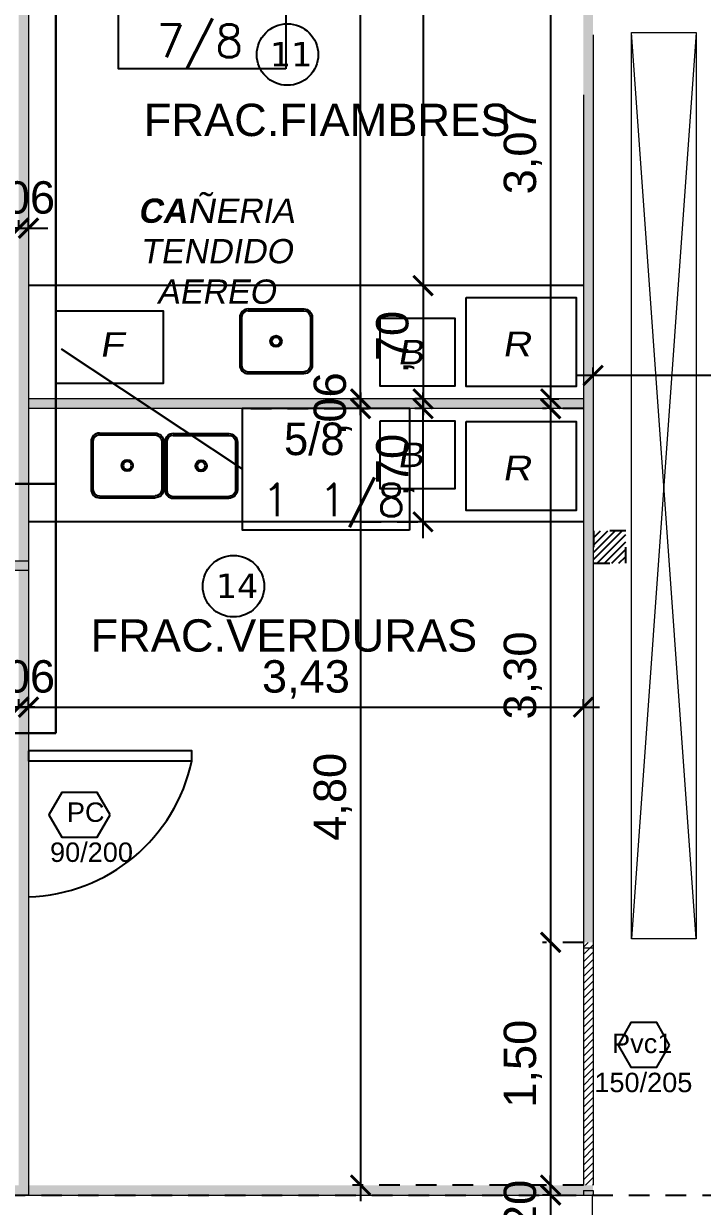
# Model space of a CAD drawing. Header units: metres. Extents: x 1093 to 1459, y -137 to 62.
# Drawn here: x 1103.48 to 1107.67, y -12.89 to -5.58 of the extents above; entities that cross this region are included whole.
import ezdxf

# ---------------------------------------------------------------- set-up
doc = ezdxf.new("R2010")
doc.units = ezdxf.units.M
doc.header["$LTSCALE"] = 0.508
doc.header["$PDMODE"] = 1
doc.header["$PDSIZE"] = -2
doc.linetypes.add('HIDDEN', pattern=[0.375, 0.25, -0.125])
doc.linetypes.add('HIDDEN2', pattern=[0.1875, 0.125, -0.0625])
doc.layers.get('0').update_dxf_attribs({"color": 9})
doc.layers.get('Defpoints').update_dxf_attribs({"color": 9})
for name, color, linetype in [('1-PROY', 9, 'HIDDEN'), ('2-Desig-Carp', 9, 'Continuous'), ('2-texto', 9, 'Continuous'), ('3-camara', 9, 'Continuous'), ('3-muros', 9, 'Continuous'), ('4-carpinterias', 9, 'Continuous'), ('7-artef', 9, 'Continuous'), ('8-cotas-100', 9, 'Continuous'), ('9-Hatch', 9, 'Continuous'), ('arq carpinterias', 9, 'Continuous'), ('Estructura', 9, 'HIDDEN2'), ('IFA-MEDIA 02', 40, 'Continuous'), ('IFA-TEXTOS', 70, 'Continuous')]:
    doc.layers.add(name, color=color, linetype=linetype)
doc.layers.add('IFA-MEDIA 01', color=30, linetype='Continuous', lineweight=30)
doc.styles.add('ARIAL', font='arial.ttf', dxfattribs={"width": 1.15, "oblique": 10})
doc.styles.add('swiss', font='swissel.ttf')
doc.dimstyles.new('dim-100', dxfattribs={"dimtxt": 0.2, "dimasz": 0.12, "dimexe": 0.05, "dimexo": 0, "dimgap": 0.05, "dimtad": 1, "dimzin": 4, "dimtxsty": 'swiss', "dimblk": 'ARCHTICK', "dimcen": 0.5, "dimdle": 0.1, "dimclrd": 256, "dimclre": 252, "dimclrt": 256, "dimadec": 0, "dimazin": 0, "dimtfac": 1, "dimtix": 1, "dimtmove": 2, "dimatfit": 3, "dimldrblk": 'OPEN30', "dimfxl": 0.05, "dimtolj": 1, "dimtzin": 0, "dimarcsym": 0})

# ---------------------------------------------------------------- blocks, each defined once
blk = doc.blocks.new('_ARCHTICK')
at = {"color": 0, "linetype": 'ByBlock', "const_width": 0.15}
blk.add_lwpolyline([(-0.5, -0.5), (0.5, 0.5)], dxfattribs=at)
blk = doc.blocks.new('*D626')
at = {"layer": '8-cotas-100', "color": 252, "linetype": 'Continuous', "lineweight": -2, "transparency": 16777216}
for p, q in [((1100.2486, -6.8421), (1100.2486, -6.7921)), ((1103.4486, -6.8421), (1103.4486, -6.7921))]:
    blk.add_line(p, q, dxfattribs=at)
at = {"layer": '8-cotas-100', "linetype": 'Continuous', "lineweight": -2, "transparency": 16777216}
blk.add_line((1100.1486, -6.8421), (1103.5486, -6.8421), dxfattribs=at)
at = {"layer": 'Defpoints', "color": 0, "linetype": 'Continuous', "transparency": 16777216}
for p in [(1100.2486, -6.8421), (1103.4486, -6.8421), (1103.4486, -6.8421)]:
    blk.add_point(p, dxfattribs=at)
at = {"layer": '8-cotas-100', "linetype": 'Continuous', "lineweight": -2, "transparency": 16777216, "xscale": 0.12, "yscale": 0.12, "zscale": 0.12, "rotation": 180}
blk.add_blockref('_ARCHTICK', (1100.2486, -6.8421), dxfattribs=at)
at = {"layer": '8-cotas-100', "linetype": 'Continuous', "lineweight": -2, "transparency": 16777216, "xscale": 0.12, "yscale": 0.12, "zscale": 0.12}
blk.add_blockref('_ARCHTICK', (1103.4486, -6.8421), dxfattribs=at)
at = {"layer": '8-cotas-100', "linetype": 'Continuous', "lineweight": 0, "transparency": 16777216, "insert": (1101.8486, -6.6704), "char_height": 0.2, "attachment_point": 5, "style": 'swiss'}
blk.add_mtext('\\A1;3,20', dxfattribs=at)
blk = doc.blocks.new('_Open30')
at = {"color": 0, "linetype": 'ByBlock', "lineweight": -2}
for p, q in [((-1, 0.268), (0, 0)), ((0, 0), (-1, -0.268)), ((0, 0), (-1, 0))]:
    blk.add_line(p, q, dxfattribs=at)
blk = doc.blocks.new('*D627')
at = {"layer": '8-cotas-100', "color": 252, "linetype": 'Continuous', "lineweight": -2, "transparency": 16777216}
for p, q in [((1103.4486, -6.8421), (1103.4486, -6.7921)), ((1103.5086, -6.8421), (1103.5086, -6.7921))]:
    blk.add_line(p, q, dxfattribs=at)
at = {"layer": '8-cotas-100', "linetype": 'Continuous', "lineweight": -2, "transparency": 16777216}
for p, q in [((1103.4486, -6.8421), (1103.3286, -6.8421)), ((1103.4486, -6.8421), (1103.5086, -6.8421)), ((1103.5086, -6.8421), (1103.6286, -6.8421))]:
    blk.add_line(p, q, dxfattribs=at)
at = {"layer": 'Defpoints', "color": 0, "linetype": 'Continuous', "transparency": 16777216}
for p in [(1103.4486, -6.8421), (1103.5086, -6.8421), (1103.5086, -6.8421)]:
    blk.add_point(p, dxfattribs=at)
at = {"layer": '8-cotas-100', "linetype": 'Continuous', "lineweight": -2, "transparency": 16777216, "xscale": 0.12, "yscale": 0.12, "zscale": 0.12}
blk.add_blockref('_ARCHTICK', (1103.4486, -6.8421), dxfattribs=at)
at = {"layer": '8-cotas-100', "linetype": 'Continuous', "lineweight": -2, "transparency": 16777216, "xscale": 0.12, "yscale": 0.12, "zscale": 0.12, "rotation": 180}
blk.add_blockref('_ARCHTICK', (1103.5086, -6.8421), dxfattribs=at)
at = {"layer": '8-cotas-100', "linetype": 'Continuous', "lineweight": 0, "transparency": 16777216, "insert": (1103.4786, -6.6706), "char_height": 0.2, "attachment_point": 5, "style": 'swiss'}
blk.add_mtext('\\A1;,06', dxfattribs=at)
blk = doc.blocks.new('*D628')
at = {"layer": '8-cotas-100', "color": 252, "linetype": 'Continuous', "lineweight": -2, "transparency": 16777216}
for p, q in [((1103.4486, -9.8022), (1103.4486, -9.7522)), ((1103.5086, -9.8022), (1103.5086, -9.7522))]:
    blk.add_line(p, q, dxfattribs=at)
at = {"layer": '8-cotas-100', "linetype": 'Continuous', "lineweight": -2, "transparency": 16777216}
for p, q in [((1103.4486, -9.8022), (1103.3286, -9.8022)), ((1103.5086, -9.8022), (1103.4486, -9.8022)), ((1103.5086, -9.8022), (1103.6286, -9.8022))]:
    blk.add_line(p, q, dxfattribs=at)
at = {"layer": 'Defpoints', "color": 0, "linetype": 'Continuous', "transparency": 16777216}
for p in [(1103.4486, -9.8022), (1103.4486, -9.8022), (1103.5086, -9.8022)]:
    blk.add_point(p, dxfattribs=at)
at = {"layer": '8-cotas-100', "linetype": 'Continuous', "lineweight": -2, "transparency": 16777216, "xscale": 0.12, "yscale": 0.12, "zscale": 0.12}
blk.add_blockref('_ARCHTICK', (1103.4486, -9.8022), dxfattribs=at)
at = {"layer": '8-cotas-100', "linetype": 'Continuous', "lineweight": -2, "transparency": 16777216, "xscale": 0.12, "yscale": 0.12, "zscale": 0.12, "rotation": 180}
blk.add_blockref('_ARCHTICK', (1103.5086, -9.8022), dxfattribs=at)
at = {"layer": '8-cotas-100', "linetype": 'Continuous', "lineweight": 0, "transparency": 16777216, "insert": (1103.4786, -9.6306), "char_height": 0.2, "attachment_point": 5, "style": 'swiss'}
blk.add_mtext('\\A1;,06', dxfattribs=at)
blk = doc.blocks.new('*D629')
at = {"layer": '8-cotas-100', "color": 252, "linetype": 'Continuous', "lineweight": -2, "transparency": 16777216}
for p, q in [((1100.2486, -9.8022), (1100.2486, -9.7522)), ((1103.4486, -9.8022), (1103.4486, -9.7522))]:
    blk.add_line(p, q, dxfattribs=at)
at = {"layer": '8-cotas-100', "linetype": 'Continuous', "lineweight": -2, "transparency": 16777216}
blk.add_line((1103.5486, -9.8022), (1100.1486, -9.8022), dxfattribs=at)
at = {"layer": 'Defpoints', "color": 0, "linetype": 'Continuous', "transparency": 16777216}
for p in [(1100.2486, -9.8022), (1100.2486, -9.8022), (1103.4486, -9.8022)]:
    blk.add_point(p, dxfattribs=at)
at = {"layer": '8-cotas-100', "linetype": 'Continuous', "lineweight": -2, "transparency": 16777216, "xscale": 0.12, "yscale": 0.12, "zscale": 0.12, "rotation": 180}
blk.add_blockref('_ARCHTICK', (1100.2486, -9.8022), dxfattribs=at)
at = {"layer": '8-cotas-100', "linetype": 'Continuous', "lineweight": -2, "transparency": 16777216, "xscale": 0.12, "yscale": 0.12, "zscale": 0.12}
blk.add_blockref('_ARCHTICK', (1103.4486, -9.8022), dxfattribs=at)
at = {"layer": '8-cotas-100', "linetype": 'Continuous', "lineweight": 0, "transparency": 16777216, "insert": (1101.8486, -9.6305), "char_height": 0.2, "attachment_point": 5, "style": 'swiss'}
blk.add_mtext('\\A1;3,20', dxfattribs=at)
blk = doc.blocks.new('*D641')
at = {"layer": '8-cotas-100', "linetype": 'Continuous', "lineweight": -2, "transparency": 16777216}
blk.add_line((1106.7364, -7.8571), (1106.7364, -11.3557), dxfattribs=at)
at = {"layer": '8-cotas-100', "color": 252, "linetype": 'HIDDEN', "lineweight": -2, "transparency": 16777216}
for p, q in [((1106.9386, -7.9571), (1106.6864, -7.9571)), ((1106.9386, -11.2557), (1106.6864, -11.2557))]:
    blk.add_line(p, q, dxfattribs=at)
at = {"layer": 'Defpoints', "color": 0, "linetype": 'Continuous', "transparency": 16777216}
for p in [(1106.9386, -7.9571), (1106.7364, -11.2557), (1106.9386, -11.2557)]:
    blk.add_point(p, dxfattribs=at)
at = {"layer": '8-cotas-100', "linetype": 'Continuous', "lineweight": -2, "transparency": 16777216, "xscale": 0.12, "yscale": 0.12, "zscale": 0.12}
for p, rotation in [((1106.7364, -7.9571), 90), ((1106.7364, -11.2557), 270)]:
    blk.add_blockref('_ARCHTICK', p, dxfattribs=dict(at, rotation=rotation))
at = {"layer": '8-cotas-100', "linetype": 'Continuous', "lineweight": 0, "transparency": 16777216, "insert": (1106.5649, -9.6064), "char_height": 0.2, "attachment_point": 5, "rotation": 90, "style": 'swiss'}
blk.add_mtext('\\A1;3,30', dxfattribs=at)
blk = doc.blocks.new('*D642')
at = {"layer": '8-cotas-100', "linetype": 'Continuous', "lineweight": -2, "transparency": 16777216}
blk.add_line((1106.7364, -11.1557), (1106.7364, -12.8557), dxfattribs=at)
at = {"layer": '8-cotas-100', "color": 252, "linetype": 'HIDDEN', "lineweight": -2, "transparency": 16777216}
for p, q in [((1106.9386, -11.2557), (1106.6864, -11.2557)), ((1106.9386, -12.7557), (1106.6864, -12.7557))]:
    blk.add_line(p, q, dxfattribs=at)
at = {"layer": 'Defpoints', "color": 0, "linetype": 'Continuous', "transparency": 16777216}
for p in [(1106.9386, -11.2557), (1106.7364, -12.7557), (1106.9386, -12.7557)]:
    blk.add_point(p, dxfattribs=at)
at = {"layer": '8-cotas-100', "linetype": 'Continuous', "lineweight": -2, "transparency": 16777216, "xscale": 0.12, "yscale": 0.12, "zscale": 0.12}
for p, rotation in [((1106.7364, -11.2557), 90), ((1106.7364, -12.7557), 270)]:
    blk.add_blockref('_ARCHTICK', p, dxfattribs=dict(at, rotation=rotation))
at = {"layer": '8-cotas-100', "linetype": 'Continuous', "lineweight": 0, "transparency": 16777216, "insert": (1106.5649, -12.0057), "char_height": 0.2, "attachment_point": 5, "rotation": 90, "style": 'swiss'}
blk.add_mtext('\\A1;1,50', dxfattribs=at)
blk = doc.blocks.new('*D643')
at = {"layer": '8-cotas-100', "linetype": 'Continuous', "lineweight": -2, "transparency": 16777216}
blk.add_line((1105.9474, -8.7571), (1105.9474, -7.8571), dxfattribs=at)
at = {"layer": '8-cotas-100', "color": 252, "linetype": 'HIDDEN', "lineweight": -2, "transparency": 16777216}
for p, q in [((1105.9474, -7.9571), (1105.8974, -7.9571)), ((1105.5613, -8.6571), (1105.9974, -8.6571))]:
    blk.add_line(p, q, dxfattribs=at)
at = {"layer": 'Defpoints', "color": 0, "linetype": 'Continuous', "transparency": 16777216}
for p in [(1105.9474, -7.9571), (1105.9474, -7.9571), (1105.5613, -8.6571)]:
    blk.add_point(p, dxfattribs=at)
at = {"layer": '8-cotas-100', "linetype": 'Continuous', "lineweight": -2, "transparency": 16777216, "xscale": 0.12, "yscale": 0.12, "zscale": 0.12}
for p, rotation in [((1105.9474, -7.9571), 90), ((1105.9474, -8.6571), 270)]:
    blk.add_blockref('_ARCHTICK', p, dxfattribs=dict(at, rotation=rotation))
at = {"layer": '8-cotas-100', "linetype": 'Continuous', "lineweight": 0, "transparency": 16777216, "insert": (1105.7758, -8.3071), "char_height": 0.2, "attachment_point": 5, "rotation": 90, "style": 'swiss'}
blk.add_mtext('\\A1;,70', dxfattribs=at)
blk = doc.blocks.new('A$C13492753')
for p, q in [((0.3959, 0.4), (0.0523, 0.4)), ((0.3959, 0.3888), (0.0523, 0.3888)), ((0, 0.3477), (0, 0.0523)), ((0.0112, 0.3477), (0.0112, 0.0523)), ((0.4369, 0.3477), (0.4369, 0.0523)), ((0.4481, 0.3477), (0.4481, 0.0523)), ((0.3959, 0.0112), (0.0523, 0.0112)), ((0.3959, 0), (0.0523, 0))]:
    blk.add_line(p, q)
for centre, major_axis, start_param, end_param in [((0.0523, 0.3477), (0.037, -0.037), 2.356194, 3.926991), ((0.0523, 0.3477), (0.029, 0.029), 0.785398, 2.356194), ((0.2241, 0.2), (-0.0249, -0.0249), 5.497787, 11.780972), ((0.2241, 0.2), (-0.0178, -0.0178), 5.497787, 11.780972), ((0.0523, 0.0523), (0.037, 0.037), 2.356194, 3.926991), ((0.0523, 0.0523), (0.029, -0.029), 3.926991, 5.497787)]:
    blk.add_ellipse(centre, major_axis=major_axis, ratio=1, start_param=start_param, end_param=end_param)
at = {"extrusion": (0, 0, -1)}
for centre, major_axis, start_param, end_param in [((0.3959, 0.3477), (-0.037, -0.037), 2.356194, 3.926991), ((0.3959, 0.3477), (-0.029, 0.029), 0.785398, 2.356194), ((0.3959, 0.0523), (-0.029, -0.029), 3.926991, 5.497787), ((0.3959, 0.0523), (-0.037, 0.037), 2.356194, 3.926991)]:
    blk.add_ellipse(centre, major_axis=major_axis, ratio=1, start_param=start_param, end_param=end_param, dxfattribs=at)
blk = doc.blocks.new('*D644')
at = {"layer": '8-cotas-100', "color": 252, "linetype": 'HIDDEN', "lineweight": -2, "transparency": 16777216}
for p, q in [((1103.5086, -9.8022), (1103.5086, -9.7522)), ((1106.9386, -9.8022), (1106.9386, -9.7522))]:
    blk.add_line(p, q, dxfattribs=at)
at = {"layer": '8-cotas-100', "linetype": 'Continuous', "lineweight": -2, "transparency": 16777216}
blk.add_line((1103.4086, -9.8022), (1107.0386, -9.8022), dxfattribs=at)
at = {"layer": 'Defpoints', "color": 0, "linetype": 'Continuous', "transparency": 16777216}
for p in [(1103.5086, -9.8022), (1106.9386, -9.8022), (1106.9386, -9.8022)]:
    blk.add_point(p, dxfattribs=at)
at = {"layer": '8-cotas-100', "linetype": 'Continuous', "lineweight": -2, "transparency": 16777216, "xscale": 0.12, "yscale": 0.12, "zscale": 0.12, "rotation": 180}
blk.add_blockref('_ARCHTICK', (1103.5086, -9.8022), dxfattribs=at)
at = {"layer": '8-cotas-100', "linetype": 'Continuous', "lineweight": -2, "transparency": 16777216, "xscale": 0.12, "yscale": 0.12, "zscale": 0.12}
blk.add_blockref('_ARCHTICK', (1106.9386, -9.8022), dxfattribs=at)
at = {"layer": '8-cotas-100', "linetype": 'Continuous', "lineweight": 0, "transparency": 16777216, "insert": (1105.2236, -9.6306), "char_height": 0.2, "attachment_point": 5, "style": 'swiss'}
blk.add_mtext('\\A1;3,43', dxfattribs=at)
blk = doc.blocks.new('*D645')
at = {"layer": '8-cotas-100', "linetype": 'Continuous', "lineweight": -2, "transparency": 16777216}
for p, q in [((1105.5613, -7.8971), (1105.5613, -7.7771)), ((1105.5613, -7.9571), (1105.5613, -7.8971)), ((1105.5613, -7.9571), (1105.5613, -8.0771))]:
    blk.add_line(p, q, dxfattribs=at)
at = {"layer": '8-cotas-100', "color": 252, "linetype": 'HIDDEN', "lineweight": -2, "transparency": 16777216}
for p, q in [((1105.5613, -7.8971), (1105.5113, -7.8971)), ((1105.5613, -7.9571), (1105.5113, -7.9571))]:
    blk.add_line(p, q, dxfattribs=at)
at = {"layer": 'Defpoints', "color": 0, "linetype": 'Continuous', "transparency": 16777216}
for p in [(1105.5613, -7.8971), (1105.5613, -7.8971), (1105.5613, -7.9571)]:
    blk.add_point(p, dxfattribs=at)
at = {"layer": '8-cotas-100', "linetype": 'Continuous', "lineweight": -2, "transparency": 16777216, "xscale": 0.12, "yscale": 0.12, "zscale": 0.12}
for p, rotation in [((1105.5613, -7.8971), 270), ((1105.5613, -7.9571), 90)]:
    blk.add_blockref('_ARCHTICK', p, dxfattribs=dict(at, rotation=rotation))
at = {"layer": '8-cotas-100', "linetype": 'Continuous', "lineweight": 0, "transparency": 16777216, "insert": (1105.3897, -7.9271), "char_height": 0.2, "attachment_point": 5, "rotation": 90, "style": 'swiss'}
blk.add_mtext('\\A1;,06', dxfattribs=at)
blk = doc.blocks.new('*D646')
at = {"layer": '8-cotas-100', "linetype": 'Continuous', "lineweight": -2, "transparency": 16777216}
blk.add_line((1105.5613, -7.9971), (1105.5613, -0.5671), dxfattribs=at)
at = {"layer": '8-cotas-100', "color": 252, "linetype": 'HIDDEN', "lineweight": -2, "transparency": 16777216}
for p, q in [((1105.5613, -0.6671), (1105.5113, -0.6671)), ((1105.5613, -7.8971), (1105.5113, -7.8971))]:
    blk.add_line(p, q, dxfattribs=at)
at = {"layer": 'Defpoints', "color": 0, "linetype": 'Continuous', "transparency": 16777216}
for p in [(1105.5613, -0.6671), (1105.5613, -0.6671), (1105.5613, -7.8971)]:
    blk.add_point(p, dxfattribs=at)
at = {"layer": '8-cotas-100', "linetype": 'Continuous', "lineweight": -2, "transparency": 16777216, "xscale": 0.12, "yscale": 0.12, "zscale": 0.12}
for p, rotation in [((1105.5613, -0.6671), 90), ((1105.5613, -7.8971), 270)]:
    blk.add_blockref('_ARCHTICK', p, dxfattribs=dict(at, rotation=rotation))
at = {"layer": '8-cotas-100', "linetype": 'Continuous', "lineweight": 0, "transparency": 16777216, "insert": (1105.3896, -4.2821), "char_height": 0.2, "attachment_point": 5, "rotation": 90, "style": 'swiss'}
blk.add_mtext('\\A1;7,23', dxfattribs=at)
blk = doc.blocks.new('*D649')
at = {"layer": '8-cotas-100', "linetype": 'Continuous', "lineweight": -2, "transparency": 16777216}
blk.add_line((1105.9474, -3.2271), (1105.9474, -7.2971), dxfattribs=at)
at = {"layer": '8-cotas-100', "color": 252, "linetype": 'HIDDEN', "lineweight": -2, "transparency": 16777216}
for p, q in [((1105.9474, -3.3271), (1105.8974, -3.3271)), ((1105.9474, -7.1971), (1105.8974, -7.1971))]:
    blk.add_line(p, q, dxfattribs=at)
at = {"layer": 'Defpoints', "color": 0, "linetype": 'Continuous', "transparency": 16777216}
for p in [(1105.9474, -3.3271), (1105.9474, -7.1971), (1105.9474, -7.1971)]:
    blk.add_point(p, dxfattribs=at)
at = {"layer": '8-cotas-100', "linetype": 'Continuous', "lineweight": -2, "transparency": 16777216, "xscale": 0.12, "yscale": 0.12, "zscale": 0.12}
for p, rotation in [((1105.9474, -3.3271), 90), ((1105.9474, -7.1971), 270)]:
    blk.add_blockref('_ARCHTICK', p, dxfattribs=dict(at, rotation=rotation))
at = {"layer": '8-cotas-100', "linetype": 'Continuous', "lineweight": 0, "transparency": 16777216, "insert": (1105.7758, -5.2621), "char_height": 0.2, "attachment_point": 5, "rotation": 90, "style": 'swiss'}
blk.add_mtext('\\A1;3,87', dxfattribs=at)
blk = doc.blocks.new('*D650')
at = {"layer": '8-cotas-100', "linetype": 'Continuous', "lineweight": -2, "transparency": 16777216}
blk.add_line((1105.9474, -7.0971), (1105.9474, -7.9971), dxfattribs=at)
at = {"layer": '8-cotas-100', "color": 252, "linetype": 'HIDDEN', "lineweight": -2, "transparency": 16777216}
for p, q in [((1105.9474, -7.1971), (1105.8974, -7.1971)), ((1105.9474, -7.8971), (1105.8974, -7.8971))]:
    blk.add_line(p, q, dxfattribs=at)
at = {"layer": 'Defpoints', "color": 0, "linetype": 'Continuous', "transparency": 16777216}
for p in [(1105.9474, -7.1971), (1105.9474, -7.8971), (1105.9474, -7.8971)]:
    blk.add_point(p, dxfattribs=at)
at = {"layer": '8-cotas-100', "linetype": 'Continuous', "lineweight": -2, "transparency": 16777216, "xscale": 0.12, "yscale": 0.12, "zscale": 0.12}
for p, rotation in [((1105.9474, -7.1971), 90), ((1105.9474, -7.8971), 270)]:
    blk.add_blockref('_ARCHTICK', p, dxfattribs=dict(at, rotation=rotation))
at = {"layer": '8-cotas-100', "linetype": 'Continuous', "lineweight": 0, "transparency": 16777216, "insert": (1105.7758, -7.5471), "char_height": 0.2, "attachment_point": 5, "rotation": 90, "style": 'swiss'}
blk.add_mtext('\\A1;,70', dxfattribs=at)
blk = doc.blocks.new('*D651')
at = {"layer": '8-cotas-100', "linetype": 'Continuous', "lineweight": -2, "transparency": 16777216}
blk.add_line((1106.7364, -4.7248), (1106.7364, -7.9971), dxfattribs=at)
at = {"layer": '8-cotas-100', "color": 252, "linetype": 'HIDDEN', "lineweight": -2, "transparency": 16777216}
for p, q in [((1106.9986, -4.8248), (1106.6864, -4.8248)), ((1106.7267, -7.8971), (1106.7864, -7.8971))]:
    blk.add_line(p, q, dxfattribs=at)
at = {"layer": 'Defpoints', "color": 0, "linetype": 'Continuous', "transparency": 16777216}
for p in [(1106.9986, -4.8248), (1106.7267, -7.8971), (1106.7364, -7.8971)]:
    blk.add_point(p, dxfattribs=at)
at = {"layer": '8-cotas-100', "linetype": 'Continuous', "lineweight": -2, "transparency": 16777216, "xscale": 0.12, "yscale": 0.12, "zscale": 0.12}
for p, rotation in [((1106.7364, -4.8248), 90), ((1106.7364, -7.8971), 270)]:
    blk.add_blockref('_ARCHTICK', p, dxfattribs=dict(at, rotation=rotation))
at = {"layer": '8-cotas-100', "linetype": 'Continuous', "lineweight": 0, "transparency": 16777216, "insert": (1106.5649, -6.361), "char_height": 0.2, "attachment_point": 5, "rotation": 90, "style": 'swiss'}
blk.add_mtext('\\A1;3,07', dxfattribs=at)
blk = doc.blocks.new('*D661')
at = {"layer": '3-camara', "lineweight": -2, "transparency": 16777216}
blk.add_line((1105.5613, -7.8571), (1105.5613, -12.8557), dxfattribs=at)
at = {"layer": '3-camara', "color": 252, "linetype": 'HIDDEN', "lineweight": -2, "transparency": 16777216}
for p, q in [((1104.8833, -7.9571), (1105.6113, -7.9571)), ((1106.9386, -12.7557), (1105.5113, -12.7557))]:
    blk.add_line(p, q, dxfattribs=at)
at = {"layer": 'Defpoints', "color": 0, "transparency": 16777216}
for p in [(1104.8833, -7.9571), (1105.5613, -12.7557), (1106.9386, -12.7557)]:
    blk.add_point(p, dxfattribs=at)
at = {"layer": '3-camara', "lineweight": -2, "transparency": 16777216, "xscale": 0.12, "yscale": 0.12, "zscale": 0.12}
for p, rotation in [((1105.5613, -7.9571), 90), ((1105.5613, -12.7557), 270)]:
    blk.add_blockref('_ARCHTICK', p, dxfattribs=dict(at, rotation=rotation))
at = {"layer": '3-camara', "lineweight": 0, "transparency": 16777216, "insert": (1105.3897, -10.3564), "char_height": 0.2, "attachment_point": 5, "rotation": 90, "style": 'swiss'}
blk.add_mtext('\\A1;4,80', dxfattribs=at)
blk = doc.blocks.new('*D663')
at = {"layer": '8-cotas-100', "lineweight": -2, "transparency": 16777216}
for p, q in [((1106.7364, -12.8171), (1106.7364, -12.6971)), ((1106.7364, -12.8171), (1106.7364, -13.0171)), ((1106.7364, -13.0171), (1106.7364, -13.1371))]:
    blk.add_line(p, q, dxfattribs=at)
at = {"layer": '8-cotas-100', "color": 252, "lineweight": -2, "transparency": 16777216}
for p, q in [((1106.7364, -12.8171), (1106.6864, -12.8171)), ((1106.7364, -13.0171), (1106.6864, -13.0171))]:
    blk.add_line(p, q, dxfattribs=at)
at = {"layer": 'Defpoints', "color": 0, "transparency": 16777216}
for p in [(1106.7364, -12.8171), (1106.7364, -13.0171), (1106.7364, -13.0171)]:
    blk.add_point(p, dxfattribs=at)
at = {"layer": '8-cotas-100', "lineweight": -2, "transparency": 16777216, "xscale": 0.12, "yscale": 0.12, "zscale": 0.12}
for p, rotation in [((1106.7364, -12.8171), 270), ((1106.7364, -13.0171), 90)]:
    blk.add_blockref('_ARCHTICK', p, dxfattribs=dict(at, rotation=rotation))
at = {"layer": '8-cotas-100', "lineweight": 0, "transparency": 16777216, "insert": (1106.5647, -12.9171), "char_height": 0.2, "attachment_point": 5, "rotation": 90, "style": 'swiss'}
blk.add_mtext('\\A1;,20', dxfattribs=at)
blk = doc.blocks.new('*D676')
at = {"layer": '8-cotas-100', "color": 252, "lineweight": -2, "transparency": 16777216}
for p, q in [((1106.9986, -7.7523), (1106.9986, -7.7023)), ((1112.3186, -8.3071), (1112.3186, -7.7023))]:
    blk.add_line(p, q, dxfattribs=at)
at = {"layer": '8-cotas-100', "lineweight": -2, "transparency": 16777216}
blk.add_line((1112.4186, -7.7523), (1106.8986, -7.7523), dxfattribs=at)
at = {"layer": 'Defpoints', "color": 0, "transparency": 16777216}
for p in [(1106.9986, -7.7523), (1106.9986, -7.7523), (1112.3186, -8.3071)]:
    blk.add_point(p, dxfattribs=at)
at = {"layer": '8-cotas-100', "lineweight": -2, "transparency": 16777216, "xscale": 0.12, "yscale": 0.12, "zscale": 0.12, "rotation": 180}
blk.add_blockref('_ARCHTICK', (1106.9986, -7.7523), dxfattribs=at)
at = {"layer": '8-cotas-100', "lineweight": -2, "transparency": 16777216, "xscale": 0.12, "yscale": 0.12, "zscale": 0.12}
blk.add_blockref('_ARCHTICK', (1112.3186, -7.7523), dxfattribs=at)
at = {"layer": '8-cotas-100', "transparency": 16777216, "insert": (1109.6586, -7.5806), "char_height": 0.2, "attachment_point": 5, "style": 'swiss'}
blk.add_mtext('\\A1;5,32', dxfattribs=at)

msp = doc.modelspace()

# ---------------------------------------------------------------- hatches: boundary and pattern name
at = {"layer": '3-camara', "linetype": 'Continuous', "lineweight": 0}
h = msp.add_hatch(color=256, dxfattribs=at)
h.dxf.hatch_style = 1
h.paths.add_polyline_path([(1106.9986, -4.8248), (1106.9386, -4.8248), (1106.9386, -11.2557), (1106.9986, -11.2557)])
h = msp.add_hatch(color=256, dxfattribs=at)
h.dxf.hatch_style = 1
h.paths.add_polyline_path([(1106.9386, -7.8971), (1103.5686, -7.8971), (1103.5686, -7.9571), (1106.9386, -7.9571)])
h = msp.add_hatch(color=256, dxfattribs=at)
h.dxf.hatch_style = 1
h.paths.add_polyline_path([(1106.9986, -12.7571), (1103.5086, -12.7571), (1103.5086, -12.8171), (1106.9986, -12.8171)])
at = {"layer": '4-carpinterias', "linetype": 'Continuous', "lineweight": 0}
h = msp.add_hatch(dxfattribs=at)
h.set_pattern_fill('ANSI31', color=256, scale=0.01)
h.set_pattern_definition([(45, (-168.035035, -6.528567), (-0.0224506403, 0.0224506403), [])])
h.paths.add_polyline_path([(1106.9986, -11.2557), (1106.9386, -11.2557), (1106.9386, -12.7557), (1106.9986, -12.7557)])
at = {"layer": '9-Hatch'}
h = msp.add_hatch(color=256, dxfattribs=at)
h.dxf.hatch_style = 1
h.paths.add_polyline_path([(1116.4184, -5.7871), (1114.1888, -5.7871), (1114.1888, -5.8471), (1116.4184, -5.8471)])
h.paths.add_polyline_path([(1114.0686, -5.7871), (1113.1386, -5.787), (1113.1386, -5.847), (1114.0686, -5.8471)])
h.paths.add_polyline_path([(1113.1986, -4.6871), (1113.1386, -4.6871), (1113.1386, -4.7371), (1113.1986, -4.7371)])
h.paths.add_polyline_path([(1113.1986, -1.9563, -0.015039), (1113.1386, -1.9604), (1113.1386, -4.6271), (1110.5815, -4.6271, -0.015039), (1110.5774, -4.6871), (1113.1986, -4.6871)])
h.paths.add_polyline_path([(1109.68, -4.6271), (1109.1386, -4.6271), (1109.1386, -3.2671), (1109.0786, -3.2671), (1109.0786, -4.6871), (1109.68, -4.6871)])
h.paths.add_polyline_path([(1109.1386, -0.7271), (1109.1386, -0.6671), (1106.9386, -0.6671), (1106.9386, -3.2669), (1106.9423, -3.2669), (1107.7003, -3.267, -0.025076), (1107.6916, -3.1671), (1107.0386, -3.1671), (1107.0386, -0.7671), (1109.0386, -0.7671), (1109.0386, -3.1671), (1108.5931, -3.1671), (1108.5931, -3.2671), (1109.1386, -3.2671)])
h.paths.add_polyline_path([(1113.1986, -0.6671), (1109.1386, -0.6671), (1109.1386, -0.7271), (1113.1386, -0.7271), (1113.1386, -1.0589), (1113.1986, -1.0589)])
h.paths.add_polyline_path([(1103.5086, -2.7871), (1100.1886, -2.7871), (1100.1886, -2.8471), (1103.5086, -2.8471)], flags=17)
h.paths.add_polyline_path([(1103.5086, -2.8471), (1103.4486, -2.8471), (1103.4486, -4.8216), (1103.5086, -4.8216)], flags=17)
h.paths.add_polyline_path([(1103.5086, -0.6671), (1100.1886, -0.6671), (1100.1886, -2.7871), (1100.2486, -2.7871), (1100.2486, -0.7271), (1103.4486, -0.7271), (1103.4486, -2.7871), (1103.5086, -2.7871)])
h.paths.add_polyline_path([(1103.5086, -8.9571), (1103.4486, -8.9571), (1103.4486, -12.7571), (1100.2486, -12.7571), (1100.2486, -8.9571), (1100.1886, -8.9571), (1100.1886, -12.8171), (1103.5086, -12.8171)])
h.paths.add_polyline_path([(1103.5086, -8.8971), (1100.1886, -8.8971), (1100.1886, -8.9571), (1100.2486, -8.9571), (1103.4486, -8.9571), (1103.5086, -8.9571)])
h.paths.add_polyline_path([(1103.5086, -2.7871), (1100.1886, -2.7871), (1100.1886, -8.7621), (1100.2486, -8.7621), (1100.2486, -2.8471), (1103.4486, -2.8471), (1103.4486, -8.7621), (1103.5086, -8.7621)])
h.paths.add_polyline_path([(1103.5086, -8.7621), (1103.4486, -8.7621), (1103.4486, -8.8721), (1103.5086, -8.8721)])
h.paths.add_polyline_path([(1103.5086, -8.8721), (1103.4486, -8.8721), (1103.4486, -8.8971), (1103.5086, -8.8971)])
h.paths.add_polyline_path([(1106.9386, -7.8971), (1103.5086, -7.8971), (1103.5086, -7.9571), (1106.9386, -7.9571)])
at = {"layer": 'Estructura'}
h = msp.add_hatch(dxfattribs=at)
h.set_pattern_fill('ANSI31', color=256, scale=0.01)
h.set_pattern_definition([(45, (-168.90239, -2.862567), (-0.0224506403, 0.0224506403), [])])
h.paths.add_polyline_path([(1107.0012, -8.9126), (1107.2012, -8.9126), (1107.2012, -8.7126), (1107.0012, -8.7126)])

# ---------------------------------------------------------------- linework, layer by layer
at = {"lineweight": 0}
msp.add_line((1107.6352, -11.2333), (1107.2352, -5.6333), dxfattribs=at)
at = {"lineweight": 0, "flags": 128}
msp.add_lwpolyline([(1107.6352, -5.6333), (1107.6352, -11.2333), (1107.2352, -11.2333), (1107.2352, -5.6333), (1107.6352, -5.6333), (1107.2352, -11.2333)], dxfattribs=at)
at = {"layer": '1-PROY'}
msp.add_line((1100.1831, -12.8171), (1114.0686, -12.8171), dxfattribs=at)
at = {"layer": '2-texto'}
for centre in [(1105.1094, -5.7691), (1104.7757, -9.0546)]:
    msp.add_circle(centre, 0.1901, dxfattribs=at)
at = {"layer": '3-camara', "linetype": 'Continuous', "lineweight": 0}
for p, q in [((1106.9986, -5.6471), (1106.9986, -11.29)), ((1106.9386, -6.0171), (1106.9386, -11.29)), ((1106.9386, -7.8971), (1103.5086, -7.8971)), ((1106.9386, -7.9571), (1103.5086, -7.9571)), ((1106.9386, -11.29), (1106.9986, -11.29)), ((1106.9386, -11.29), (1106.9986, -11.29)), ((1106.9386, -12.79), (1106.9386, -12.8171)), ((1106.9386, -12.79), (1106.9986, -12.79)), ((1106.9386, -12.79), (1106.9986, -12.79)), ((1106.9986, -12.79), (1106.9986, -12.8171))]:
    msp.add_line(p, q, dxfattribs=at)
for points in [[(1100.1886, -2.7871), (1103.5086, -2.7871), (1103.5086, -8.9571), (1100.1886, -8.9571)], [(1100.1886, -8.8971), (1103.5086, -8.8971), (1103.5086, -12.8171), (1100.1886, -12.8171)]]:
    msp.add_lwpolyline(points, close=True, dxfattribs=at)
at = {"layer": '3-camara'}
msp.add_lwpolyline([(1103.5086, -10.0729), (1103.5086, -10.1329), (1104.5186, -10.1329), (1104.5186, -10.0729)], close=True, dxfattribs=at)
msp.add_arc((1103.4775, -9.9103), 1.0646, 271.67314, 347.9269, dxfattribs=at)
at = {"layer": '3-muros', "linetype": 'Continuous', "lineweight": 0}
for p, q in [((1100.1886, -12.8171), (1106.9931, -12.8171)), ((1106.9931, -12.8171), (1106.9931, -13.0171))]:
    msp.add_line(p, q, dxfattribs=at)
at = {"layer": '4-carpinterias', "linetype": 'Continuous', "lineweight": 0, "flags": 128}
for points in [[(1106.9386, -11.2557), (1106.9386, -12.7557)], [(1106.9986, -11.2557), (1106.9986, -12.7557)]]:
    msp.add_lwpolyline(points, dxfattribs=at)
at = {"layer": '7-artef'}
for p, q in [((1106.9386, -7.1971), (1103.5086, -7.1971)), ((1106.9386, -8.6571), (1103.5086, -8.6571))]:
    msp.add_line(p, q, dxfattribs=at)
at = {"layer": '7-artef', "flags": 128}
for points in [[(1106.2131, -7.2704), (1106.8931, -7.2704), (1106.8931, -7.8208), (1106.2131, -7.8208)], [(1103.6803, -7.3525), (1104.3403, -7.3525), (1104.3403, -7.8025), (1103.6803, -7.8025)], [(1105.683, -7.3975), (1106.143, -7.3975), (1106.143, -7.8175), (1105.683, -7.8175)], [(1105.683, -8.0321), (1106.143, -8.0321), (1106.143, -8.4521), (1105.683, -8.4521)], [(1106.2131, -8.0364), (1106.8931, -8.0364), (1106.8931, -8.5869), (1106.2131, -8.5869)]]:
    msp.add_lwpolyline(points, close=True, dxfattribs=at)
at = {"layer": 'arq carpinterias'}
for points in [[(1104.0137, -10.4672), (1103.934, -10.3292), (1103.7146, -10.3292), (1103.6349, -10.4672), (1103.7146, -10.6053), (1103.934, -10.6053)], [(1107.4717, -11.89), (1107.392, -11.7519), (1107.2326, -11.7519), (1107.1529, -11.89), (1107.2326, -12.028), (1107.392, -12.028)]]:
    msp.add_lwpolyline(points, close=True, dxfattribs=at)
at = {"layer": 'Estructura'}
msp.add_lwpolyline([(1107.0012, -8.9126), (1107.2012, -8.9126), (1107.2012, -8.7126), (1107.0012, -8.7126)], close=True, dxfattribs=at)
at = {"layer": 'IFA-MEDIA 01'}
for p, q in [((1103.6772, -2.5711), (1103.6772, -9.9638)), ((1102.2786, -8.4221), (1103.6772, -8.4221)), ((1100.7236, -9.9638), (1103.6772, -9.9638))]:
    msp.add_line(p, q, dxfattribs=at)
at = {"layer": 'IFA-MEDIA 02'}
msp.add_line((1104.8314, -8.3312), (1103.7122, -7.5902), dxfattribs=at)
for points in [[(1105.0986, -5.8581), (1104.0659, -5.8581), (1104.0659, -5.1059), (1105.0986, -5.1059)], [(1105.8641, -8.7073), (1104.8314, -8.7073), (1104.8314, -7.955), (1105.8641, -7.955)]]:
    msp.add_lwpolyline(points, close=True, dxfattribs=at)

# ---------------------------------------------------------------- block references
at = {"layer": '7-artef', "xscale": -1, "rotation": 359.9999962642679}
for p in [(1105.2628, -7.741, 0), (1104.3433, -8.5084), (1104.7997, -8.5112)]:
    msp.add_blockref('A$C13492753', p, dxfattribs=at)

# ---------------------------------------------------------------- texts
at = {"layer": '2-Desig-Carp', "char_height": 0.12, "width": 5.113846, "attachment_point": 3, "style": 'swiss'}
for s, insert in [('PC', (1103.9788, -10.3911)), ('{\\fArial|b0|i0|c0|p34;90/200}', (1104.1544, -10.6386)), ('Pvc1', (1107.4887, -11.8201)), ('{\\fArial|b0|i0|c0|p34;150/205}', (1107.6124, -12.0614))]:
    msp.add_mtext(s, dxfattribs=dict(at, insert=insert))
at = {"layer": '2-texto', "style": 'swiss'}
for s, insert, char_height, width, attachment_point in [('{\\fVerdana|b0|i0|c0|p34;11}', (1105.0013, -5.8419), 0.15, 0.294755, 7), ('\\pi0.070146;{\\fArial|b0|i0|c0|p34;FRAC.FIAMBRES}', (1104.1511, -6.0728), 0.2, 2.369214, 1), ('{\\fVerdana|b0|i0|c0|p34;14}', (1104.6676, -9.1274), 0.15, 0.294755, 7), ('\\pi0.008004;{\\fArial|b0|i0|c0|p34;FRAC.VERDURAS}', (1103.884, -9.2592), 0.2, 2.369214, 1)]:
    msp.add_mtext(s, dxfattribs=dict(at, insert=insert, char_height=char_height, width=width, attachment_point=attachment_point))
at = {"layer": '7-artef', "char_height": 0.1516, "attachment_point": 9, "line_spacing_factor": 0.992596, "style": 'ARIAL'}
for s, insert in [('F', (1104.0964, -7.6367)), ('R', (1106.613, -7.6334)), ('B', (1105.9499, -7.6843)), ('B', (1105.9499, -8.319)), ('R', (1106.613, -8.3995))]:
    msp.add_mtext(s, dxfattribs=dict(at, insert=insert))
at = {"layer": 'IFA-MEDIA 02', "char_height": 0.201007, "width": 1.049702, "attachment_point": 1}
for s, insert in [('{\\Ftxt.shx|c0;7/8}', (1104.3009, -5.5842)), ('{\\Ftxt|c0;5/8}', (1105.0882, -8.0434)), ('{\\Ftxt.shx|c0;1 1/8}', (1104.9517, -8.421))]:
    msp.add_mtext(s, dxfattribs=dict(at, insert=insert))
at = {"layer": 'IFA-TEXTOS', "color": 70, "insert": (1104.6678, -6.659), "char_height": 0.15, "width": 1.475677, "attachment_point": 2, "style": 'ARIAL'}
msp.add_mtext('{\\fArial|b1|i0|c238|p34;CA}Ñ{\\fArial|b0|i0|c238|p34;ERIA TENDIDO AEREO}', dxfattribs=at)

# ---------------------------------------------------------------- dimensions: what is measured, and where the dimension line sits
at = {"layer": '3-camara', "lineweight": 0}
dim = msp.add_linear_dim(base=(1105.5613, -12.7557), p1=(1104.8833, -7.9571), p2=(1106.9386, -12.7557), angle=90, dimstyle='dim-100', dxfattribs=at)
dim.commit()
dim.dimension.update_dxf_attribs({"geometry": '*D661', "text_midpoint": (1105.3897, -10.3564)})
at = {"layer": '8-cotas-100', "linetype": 'Continuous', "lineweight": 0}
for base, p1, p2, picture, middle in [((1105.5613, -0.6671), (1105.5613, -7.8971), (1105.5613, -0.6671), '*D646', (1105.3896, -4.2821)), ((1105.9474, -7.1971), (1105.9474, -3.3271), (1105.9474, -7.1971), '*D649', (1105.7758, -5.2621)), ((1106.7364, -7.8971), (1106.9986, -4.8248), (1106.7267, -7.8971), '*D651', (1106.5649, -6.361)), ((1105.9474, -7.8971), (1105.9474, -7.1971), (1105.9474, -7.8971), '*D650', (1105.7758, -7.5471)), ((1105.5613, -7.8971), (1105.5613, -7.9571), (1105.5613, -7.8971), '*D645', (1105.3897, -7.9271)), ((1105.9474, -7.9571), (1105.5613, -8.6571), (1105.9474, -7.9571), '*D643', (1105.7758, -8.3071)), ((1106.7364, -11.2557), (1106.9386, -7.9571), (1106.9386, -11.2557), '*D641', (1106.5649, -9.6064)), ((1106.7364, -12.7557), (1106.9386, -11.2557), (1106.9386, -12.7557), '*D642', (1106.5649, -12.0057))]:
    dim = msp.add_linear_dim(base=base, p1=p1, p2=p2, angle=90, dimstyle='dim-100', dxfattribs=at)
    dim.commit()
    dim.dimension.update_dxf_attribs({"geometry": picture, "text_midpoint": middle})
for base, p1, p2, picture, middle in [((1103.4486, -6.8421), (1100.2486, -6.8421), (1103.4486, -6.8421), '*D626', (1101.8486, -6.6704)), ((1103.5086, -6.8421), (1103.4486, -6.8421), (1103.5086, -6.8421), '*D627', (1103.4786, -6.6706)), ((1100.2486, -9.8022), (1103.4486, -9.8022), (1100.2486, -9.8022), '*D629', (1101.8486, -9.6305)), ((1103.4486, -9.8022), (1103.5086, -9.8022), (1103.4486, -9.8022), '*D628', (1103.4786, -9.6306)), ((1106.9386, -9.8022), (1103.5086, -9.8022), (1106.9386, -9.8022), '*D644', (1105.2236, -9.6306))]:
    dim = msp.add_linear_dim(base=base, p1=p1, p2=p2, dimstyle='dim-100', dxfattribs=at)
    dim.commit()
    dim.dimension.update_dxf_attribs({"geometry": picture, "text_midpoint": middle})
at = {"layer": '8-cotas-100'}
dim = msp.add_linear_dim(base=(1106.9986, -7.7523), p1=(1112.3186, -8.3071), p2=(1106.9986, -7.7523), dimstyle='dim-100', dxfattribs=at)
dim.commit()
dim.dimension.update_dxf_attribs({"geometry": '*D676', "text_midpoint": (1109.6586, -7.5806)})
at = {"layer": '8-cotas-100', "lineweight": 0}
dim = msp.add_linear_dim(base=(1106.7364, -13.0171), p1=(1106.7364, -12.8171), p2=(1106.7364, -13.0171), angle=90, dimstyle='dim-100', dxfattribs=at)
dim.commit()
dim.dimension.update_dxf_attribs({"geometry": '*D663', "text_midpoint": (1106.5647, -12.9171)})

doc.saveas('drawing.dxf')
